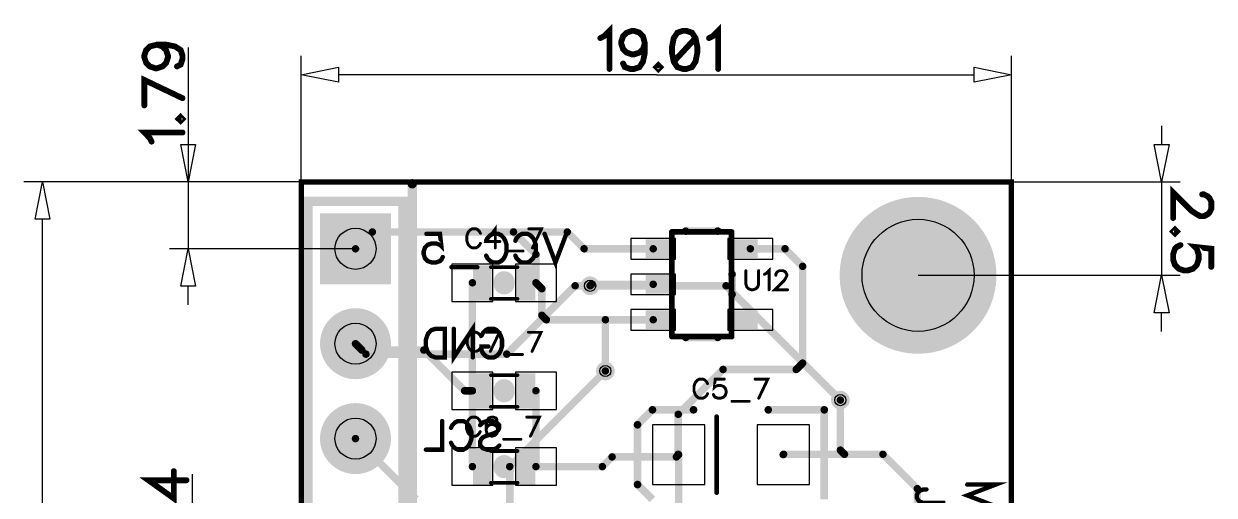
# Model space of a CAD drawing. Extents: x -8.2 to 25.5, y -3.3 to 33.2.
# Drawn here: x -7.43 to 24.44, y 20.61 to 33.22 of the extents above; entities that cross this region are included whole.
import ezdxf

# ---------------------------------------------------------------- set-up
doc = ezdxf.new("R2010")
doc.units = 0
for name, color, linetype in [('Bottom', 6, 'CONTINUOUS'), ('Bottom_Mask', 10, 'CONTINUOUS'), ('Bottom_Silk', 11, 'CONTINUOUS'), ('Drill_Bottom', 8, 'CONTINUOUS'), ('Drill_Top', 7, 'CONTINUOUS'), ('Top', 5, 'CONTINUOUS'), ('Top_Assy', 1, 'CONTINUOUS'), ('Top_Dimension', 14, 'CONTINUOUS'), ('Top_Mask', 3, 'CONTINUOUS'), ('Top_Paste', 4, 'CONTINUOUS'), ('Top_Silk', 2, 'CONTINUOUS')]:
    doc.layers.add(name, color=color, linetype=linetype)

msp = doc.modelspace()

# ---------------------------------------------------------------- linework, layer by layer
at = {"layer": 'Bottom', "linetype": 'CONTINUOUS'}
for points, const_width in [([(17.5115, 26.49, 1), (15.5115, 26.49, 1), (17.5115, 26.49, 1)], 2), ([(7.8565, 26.21, 1), (7.6065, 26.21, 1), (7.8565, 26.21, 1)], 0.25), ([(7.2815, 26.21, 1), (7.3815, 26.21, 1), (7.2815, 26.21, 1)], 0.1), ([(7.2815, 26.21, 1), (7.3815, 26.21, 1), (7.2815, 26.21, 1)], 0.1), ([(7.6815, 26.21, 1), (7.7815, 26.21, 1), (7.6815, 26.21, 1)], 0.1), ([(7.6815, 26.21, 1), (7.7815, 26.21, 1), (7.6815, 26.21, 1)], 0.1), ([(11.3215, 26.21, 1), (11.4215, 26.21, 1), (11.3215, 26.21, 1)], 0.1), ([(11.3215, 26.21, 1), (11.4215, 26.21, 1), (11.3215, 26.21, 1)], 0.1), ([(1.8765, 24.66, 1), (1.0265, 24.66, 1), (1.8765, 24.66, 1)], 0.85), ([(1.4015, 24.66, 1), (1.5015, 24.66, 1), (1.4015, 24.66, 1)], 0.1), ([(1.6815, 24.38, 1), (1.7815, 24.38, 1), (1.6815, 24.38, 1)], 0.1), ([(1.6815, 24.38, 1), (1.7815, 24.38, 1), (1.6815, 24.38, 1)], 0.1), ([(5.4515, 24.38, 1), (5.5515, 24.38, 1), (5.4515, 24.38, 1)], 0.1), ([(5.4515, 24.38, 1), (5.5515, 24.38, 1), (5.4515, 24.38, 1)], 0.1), ([(8.2665, 23.93, 1), (8.0165, 23.93, 1), (8.2665, 23.93, 1)], 0.25), ([(8.0915, 23.93, 1), (8.1915, 23.93, 1), (8.0915, 23.93, 1)], 0.1), ([(14.5565, 23.15, 1), (14.3065, 23.15, 1), (14.5565, 23.15, 1)], 0.25), ([(1.8765, 22.12, 1), (1.0265, 22.12, 1), (1.8765, 22.12, 1)], 0.85), ([(14.3815, 23.15, 1), (14.4815, 23.15, 1), (14.3815, 23.15, 1)], 0.1), ([(5.5315, 21.37, 1), (5.6315, 21.37, 1), (5.5315, 21.37, 1)], 0.1), ([(5.5315, 21.37, 1), (5.6315, 21.37, 1), (5.5315, 21.37, 1)], 0.1)]:
    msp.add_lwpolyline(points, format="xyb", dxfattribs=dict(at, const_width=const_width))
at = {"layer": 'Bottom', "linetype": 'CONTINUOUS', "const_width": 0.2}
for points in [[(7.3315, 26.21), (5.5015, 24.38)], [(7.7315, 26.21), (7.3315, 26.21)], [(7.7315, 26.21), (11.3715, 26.21)], [(11.3715, 26.21), (14.4315, 23.15)], [(1.7315, 24.38), (1.4515, 24.66)], [(5.5015, 24.38), (1.7315, 24.38)], [(5.5815, 21.37), (8.1415, 23.93)], [(5.5815, 14.4), (5.5815, 21.37)]]:
    msp.add_lwpolyline(points, dxfattribs=at)
at = {"layer": 'Bottom'}
msp.add_solid([(0.6015, 28.05), (2.3015, 28.05), (0.6015, 26.35), (2.3015, 26.35)], dxfattribs=at)
at = {"layer": 'Bottom_Mask', "linetype": 'CONTINUOUS'}
for points, const_width in [([(17.5615, 26.49, 1), (15.4615, 26.49, 1), (17.5615, 26.49, 1)], 2.1), ([(15.4615, 26.49, 1), (17.5615, 26.49, 1), (15.4615, 26.49, 1)], 2.1), ([(1.9265, 24.66, 1), (0.9765, 24.66, 1), (1.9265, 24.66, 1)], 0.95), ([(0.9765, 24.66, 1), (1.9265, 24.66, 1), (0.9765, 24.66, 1)], 0.95), ([(1.9265, 22.12, 1), (0.9765, 22.12, 1), (1.9265, 22.12, 1)], 0.95), ([(0.9765, 22.12, 1), (1.9265, 22.12, 1), (0.9765, 22.12, 1)], 0.95)]:
    msp.add_lwpolyline(points, format="xyb", dxfattribs=dict(at, const_width=const_width))
at = {"layer": 'Bottom_Mask'}
msp.add_solid([(0.5015, 28.15), (2.4015, 28.15), (0.5015, 26.25), (2.4015, 26.25)], dxfattribs=at)
at = {"layer": 'Bottom_Silk', "linetype": 'CONTINUOUS', "const_width": 0.1176}
for points in [[(3.349, 27.5982), (3.7129, 27.5982), (3.7491, 27.2706), (3.7129, 27.3068), (3.6034, 27.3439), (3.4948, 27.3439), (3.3853, 27.3068), (3.312, 27.2344), (3.2758, 27.1249), (3.2758, 27.0524), (3.312, 26.9429), (3.3853, 26.8696), (3.4948, 26.8334), (3.6034, 26.8334), (3.7129, 26.8696), (3.7491, 26.9067), (3.7862, 26.9791)], [(4.9492, 27.4171), (4.9854, 27.4896), (5.0587, 27.5629), (5.1311, 27.5991), (5.2768, 27.5991), (5.3501, 27.5629), (5.4225, 27.4896), (5.4596, 27.4171), (5.4958, 27.3076), (5.4958, 27.1249), (5.4596, 27.0162), (5.4225, 26.9429), (5.3501, 26.8705), (5.2768, 26.8334), (5.1311, 26.8334), (5.0587, 26.8705), (4.9854, 26.9429), (4.9492, 27.0162)], [(5.7311, 27.4171), (5.7673, 27.4896), (5.8406, 27.5629), (5.9131, 27.5991), (6.0588, 27.5991), (6.1321, 27.5629), (6.2045, 27.4896), (6.2416, 27.4171), (6.2778, 27.3076), (6.2778, 27.1249), (6.2416, 27.0162), (6.2045, 26.9429), (6.1321, 26.8705), (6.0588, 26.8334), (5.9131, 26.8334), (5.8406, 26.8705), (5.7673, 26.9429), (5.7311, 27.0162)], [(7.0959, 27.5991), (6.8045, 26.8334), (6.5131, 27.5991)], [(4.7139, 26.7071), (4.0215, 26.7071)], [(4.0815, 25.0591), (4.0815, 24.2934), (4.5919, 25.0591), (4.5919, 24.2934)], [(3.8462, 25.0591), (3.8462, 24.2934), (3.591, 24.2934), (3.4815, 24.3305), (3.4082, 24.4029), (3.372, 24.4762), (3.3358, 24.5849), (3.3358, 24.7676), (3.372, 24.8771), (3.4082, 24.9496), (3.4815, 25.0229), (3.591, 25.0591), (3.8462, 25.0591)], [(4.8272, 24.8771), (4.8634, 24.9496), (4.9367, 25.0229), (5.0092, 25.0591), (5.1549, 25.0591), (5.2282, 25.0229), (5.3006, 24.9496), (5.3377, 24.8771), (5.3739, 24.7676), (5.3739, 24.5849), (5.3377, 24.4762), (5.3006, 24.4029), (5.2282, 24.3305), (5.1549, 24.2934), (5.0092, 24.2934), (4.9367, 24.3305), (4.8634, 24.4029), (4.8272, 24.4762), (4.8272, 24.5849), (5.0092, 24.5849)], [(3.7729, 22.5891), (3.7729, 21.8234), (3.3358, 21.8234)], [(4.0082, 22.4071), (4.0444, 22.4796), (4.1177, 22.5529), (4.1901, 22.5891), (4.3359, 22.5891), (4.4091, 22.5529), (4.4816, 22.4796), (4.5186, 22.4071), (4.5549, 22.2976), (4.5549, 22.1149), (4.5186, 22.0062), (4.4816, 21.9329), (4.4091, 21.8605), (4.3359, 21.8234), (4.1901, 21.8234), (4.1177, 21.8605), (4.0444, 21.9329), (4.0082, 22.0062)], [(4.7902, 22.4796), (4.8626, 22.5529), (4.9721, 22.5891), (5.1178, 22.5891), (5.2273, 22.5529), (5.3006, 22.4796), (5.3006, 22.4071), (5.2635, 22.3339), (5.2273, 22.2976), (5.1549, 22.2614), (4.9359, 22.1881), (4.8626, 22.1519), (4.8264, 22.1149), (4.7902, 22.0424), (4.7902, 21.9329), (4.8626, 21.8605), (4.9721, 21.8234), (5.1178, 21.8234), (5.2273, 21.8605), (5.3006, 21.9329)]]:
    msp.add_lwpolyline(points, dxfattribs=at)
at = {"layer": 'Bottom_Silk', "linetype": 'CONTINUOUS', "const_width": 0.0588}
for points in [[(3.3196, 27.5982, 1), (3.3784, 27.5982, 1), (3.3196, 27.5982, 1)], [(4.9197, 27.4171, 1), (4.9786, 27.4171, 1), (4.9197, 27.4171, 1)], [(5.7017, 27.4171, 1), (5.7605, 27.4171, 1), (5.7017, 27.4171, 1)], [(6.4837, 27.5991, 1), (6.5425, 27.5991, 1), (6.4837, 27.5991, 1)], [(7.0665, 27.5991, 1), (7.1254, 27.5991, 1), (7.0665, 27.5991, 1)], [(3.7568, 26.9791, 1), (3.8156, 26.9791, 1), (3.7568, 26.9791, 1)], [(4.9197, 27.0162, 1), (4.9786, 27.0162, 1), (4.9197, 27.0162, 1)], [(5.7017, 27.0162, 1), (5.7605, 27.0162, 1), (5.7017, 27.0162, 1)], [(3.9921, 26.7071, 1), (4.0509, 26.7071, 1), (3.9921, 26.7071, 1)], [(4.6845, 26.7071, 1), (4.7433, 26.7071, 1), (4.6845, 26.7071, 1)], [(3.8168, 25.0591, 1), (3.8756, 25.0591, 1), (3.8168, 25.0591, 1)], [(4.0521, 25.0591, 1), (4.1109, 25.0591, 1), (4.0521, 25.0591, 1)], [(4.7978, 24.8771, 1), (4.8566, 24.8771, 1), (4.7978, 24.8771, 1)], [(4.9797, 24.5849, 1), (5.0386, 24.5849, 1), (4.9797, 24.5849, 1)], [(4.5625, 24.2934, 1), (4.6213, 24.2934, 1), (4.5625, 24.2934, 1)], [(3.7435, 22.5891, 1), (3.8023, 22.5891, 1), (3.7435, 22.5891, 1)], [(3.9788, 22.4071, 1), (4.0376, 22.4071, 1), (3.9788, 22.4071, 1)], [(4.7607, 22.4796, 1), (4.8196, 22.4796, 1), (4.7607, 22.4796, 1)], [(3.9788, 22.0062, 1), (4.0376, 22.0062, 1), (3.9788, 22.0062, 1)], [(5.2712, 21.9329, 1), (5.33, 21.9329, 1), (5.2712, 21.9329, 1)], [(3.3063, 21.8234, 1), (3.3652, 21.8234, 1), (3.3063, 21.8234, 1)]]:
    msp.add_lwpolyline(points, format="xyb", dxfattribs=at)
at = {"layer": 'Drill_Bottom'}
for centre, radius in [((1.4515, 27.2), 0.55), ((16.5115, 26.49), 1.5), ((7.7315, 26.21), 0.15), ((1.4515, 24.66), 0.55), ((8.1415, 23.93), 0.15), ((14.4315, 23.15), 0.15), ((1.4515, 22.12), 0.55)]:
    msp.add_circle(centre, radius, dxfattribs=at)
at = {"layer": 'Drill_Top'}
for centre, radius in [((1.4515, 27.2), 0.55), ((16.5115, 26.49), 1.5), ((7.7315, 26.21), 0.15), ((1.4515, 24.66), 0.55), ((8.1415, 23.93), 0.15), ((14.4315, 23.15), 0.15), ((1.4515, 22.12), 0.55)]:
    msp.add_circle(centre, radius, dxfattribs=at)
at = {"layer": 'Top', "linetype": 'CONTINUOUS'}
for points, const_width in [([(17.5115, 26.49, 1), (15.5115, 26.49, 1), (17.5115, 26.49, 1)], 2), ([(1.8515, 27.65, 1), (1.9515, 27.65, 1), (1.8515, 27.65, 1)], 0.1), ([(1.8515, 27.65, 1), (1.9515, 27.65, 1), (1.8515, 27.65, 1)], 0.1), ([(5.6315, 27.65, 1), (5.7315, 27.65, 1), (5.6315, 27.65, 1)], 0.1), ([(5.6315, 27.65, 1), (5.7315, 27.65, 1), (5.6315, 27.65, 1)], 0.1), ([(5.6315, 27.65, 1), (5.7315, 27.65, 1), (5.6315, 27.65, 1)], 0.1), ([(7.0715, 27.65, 1), (7.1715, 27.65, 1), (7.0715, 27.65, 1)], 0.1), ([(7.0715, 27.65, 1), (7.1715, 27.65, 1), (7.0715, 27.65, 1)], 0.1), ([(1.4015, 27.2, 1), (1.5015, 27.2, 1), (1.4015, 27.2, 1)], 0.1), ([(6.2315, 27.05, 1), (6.3315, 27.05, 1), (6.2315, 27.05, 1)], 0.1), ([(6.2315, 27.05, 1), (6.3315, 27.05, 1), (6.2315, 27.05, 1)], 0.1), ([(7.5215, 27.2, 1), (7.6215, 27.2, 1), (7.5215, 27.2, 1)], 0.1), ([(7.5215, 27.2, 1), (7.6215, 27.2, 1), (7.5215, 27.2, 1)], 0.1), ([(9.3715, 27.2, 1), (9.4715, 27.2, 1), (9.3715, 27.2, 1)], 0.1), ([(11.9717, 27.2, 1), (12.0717, 27.2, 1), (11.9717, 27.2, 1)], 0.1), ([(12.9015, 27.2, 1), (13.0015, 27.2, 1), (12.9015, 27.2, 1)], 0.1), ([(12.9015, 27.2, 1), (13.0015, 27.2, 1), (12.9015, 27.2, 1)], 0.1), ([(13.3715, 26.73, 1), (13.4715, 26.73, 1), (13.3715, 26.73, 1)], 0.1), ([(13.3715, 26.73, 1), (13.4715, 26.73, 1), (13.3715, 26.73, 1)], 0.1), ([(7.8565, 26.21, 1), (7.6065, 26.21, 1), (7.8565, 26.21, 1)], 0.25), ([(4.5315, 26.29, 1), (4.6315, 26.29, 1), (4.5315, 26.29, 1)], 0.1), ([(6.2315, 26.29, 1), (6.3315, 26.29, 1), (6.2315, 26.29, 1)], 0.1), ([(6.2315, 26.29, 1), (6.3315, 26.29, 1), (6.2315, 26.29, 1)], 0.1), ([(6.3915, 26.13, 1), (6.4915, 26.13, 1), (6.3915, 26.13, 1)], 0.1), ([(6.3915, 26.13, 1), (6.4915, 26.13, 1), (6.3915, 26.13, 1)], 0.1), ([(7.6815, 26.21, 1), (7.7815, 26.21, 1), (7.6815, 26.21, 1)], 0.1), ([(7.7215, 26.25, 1), (7.8215, 26.25, 1), (7.7215, 26.25, 1)], 0.1), ([(7.7215, 26.25, 1), (7.8215, 26.25, 1), (7.7215, 26.25, 1)], 0.1), ([(9.3715, 26.25, 1), (9.4715, 26.25, 1), (9.3715, 26.25, 1)], 0.1), ([(1.8765, 24.66, 1), (1.0265, 24.66, 1), (1.8765, 24.66, 1)], 0.85), ([(6.3915, 25.42, 1), (6.4915, 25.42, 1), (6.3915, 25.42, 1)], 0.1), ([(6.3915, 25.42, 1), (6.4915, 25.42, 1), (6.3915, 25.42, 1)], 0.1), ([(6.5115, 25.3, 1), (6.6115, 25.3, 1), (6.5115, 25.3, 1)], 0.1), ([(6.5115, 25.3, 1), (6.6115, 25.3, 1), (6.5115, 25.3, 1)], 0.1), ([(8.0915, 25.3, 1), (8.1915, 25.3, 1), (8.0915, 25.3, 1)], 0.1), ([(8.0915, 25.3, 1), (8.1915, 25.3, 1), (8.0915, 25.3, 1)], 0.1), ([(8.0915, 25.3, 1), (8.1915, 25.3, 1), (8.0915, 25.3, 1)], 0.1), ([(9.3715, 25.3, 1), (9.4715, 25.3, 1), (9.3715, 25.3, 1)], 0.1), ([(1.4015, 24.66, 1), (1.5015, 24.66, 1), (1.4015, 24.66, 1)], 0.1), ([(1.5715, 24.49, 1), (1.6715, 24.49, 1), (1.5715, 24.49, 1)], 0.1), ([(1.5715, 24.49, 1), (1.6715, 24.49, 1), (1.5715, 24.49, 1)], 0.1), ([(3.2315, 24.49, 1), (3.3315, 24.49, 1), (3.2315, 24.49, 1)], 0.1), ([(3.2315, 24.49, 1), (3.3315, 24.49, 1), (3.2315, 24.49, 1)], 0.1), ([(13.3715, 24.14, 1), (13.4715, 24.14, 1), (13.3715, 24.14, 1)], 0.1), ([(13.3715, 24.14, 1), (13.4715, 24.14, 1), (13.3715, 24.14, 1)], 0.1), ([(8.2665, 23.93, 1), (8.0165, 23.93, 1), (8.2665, 23.93, 1)], 0.25), ([(8.0915, 23.93, 1), (8.1915, 23.93, 1), (8.0915, 23.93, 1)], 0.1), ([(11.2415, 23.97, 1), (11.3415, 23.97, 1), (11.2415, 23.97, 1)], 0.1), ([(11.2415, 23.97, 1), (11.3415, 23.97, 1), (11.2415, 23.97, 1)], 0.1), ([(13.2015, 23.97, 1), (13.3015, 23.97, 1), (13.2015, 23.97, 1)], 0.1), ([(13.2015, 23.97, 1), (13.3015, 23.97, 1), (13.2015, 23.97, 1)], 0.1), ([(4.3215, 23.4, 1), (4.4215, 23.4, 1), (4.3215, 23.4, 1)], 0.1), ([(4.3215, 23.4, 1), (4.4215, 23.4, 1), (4.3215, 23.4, 1)], 0.1), ([(4.5315, 23.4, 1), (4.6315, 23.4, 1), (4.5315, 23.4, 1)], 0.1), ([(4.5315, 23.4, 1), (4.6315, 23.4, 1), (4.5315, 23.4, 1)], 0.1), ([(4.5315, 23.4, 1), (4.6315, 23.4, 1), (4.5315, 23.4, 1)], 0.1), ([(6.2315, 23.4, 1), (6.3315, 23.4, 1), (6.2315, 23.4, 1)], 0.1), ([(14.5565, 23.15, 1), (14.3065, 23.15, 1), (14.5565, 23.15, 1)], 0.25), ([(1.8765, 22.12, 1), (1.0265, 22.12, 1), (1.8765, 22.12, 1)], 0.85), ([(14.3815, 23.15, 1), (14.4815, 23.15, 1), (14.3815, 23.15, 1)], 0.1), ([(10.0415, 22.77, 1), (10.1415, 22.77, 1), (10.0415, 22.77, 1)], 0.1), ([(10.0415, 22.77, 1), (10.1415, 22.77, 1), (10.0415, 22.77, 1)], 0.1), ([(1.4015, 22.12, 1), (1.5015, 22.12, 1), (1.4015, 22.12, 1)], 0.1), ([(8.2715, 21.63, 1), (8.3715, 21.63, 1), (8.2715, 21.63, 1)], 0.1), ([(8.2715, 21.63, 1), (8.3715, 21.63, 1), (8.2715, 21.63, 1)], 0.1), ([(9.9915, 21.63, 1), (10.0915, 21.63, 1), (9.9915, 21.63, 1)], 0.1), ([(9.9915, 21.63, 1), (10.0915, 21.63, 1), (9.9915, 21.63, 1)], 0.1), ([(10.0415, 21.7, 1), (10.1415, 21.7, 1), (10.0415, 21.7, 1)], 0.1), ([(10.0415, 21.7, 1), (10.1415, 21.7, 1), (10.0415, 21.7, 1)], 0.1), ([(10.0515, 21.69, 1), (10.1515, 21.69, 1), (10.0515, 21.69, 1)], 0.1), ([(10.0515, 21.69, 1), (10.1515, 21.69, 1), (10.0515, 21.69, 1)], 0.1), ([(10.0515, 21.69, 1), (10.1515, 21.69, 1), (10.0515, 21.69, 1)], 0.1), ([(12.8515, 21.69, 1), (12.9515, 21.69, 1), (12.8515, 21.69, 1)], 0.1), ([(12.8615, 21.7, 1), (12.9615, 21.7, 1), (12.8615, 21.7, 1)], 0.1), ([(12.8615, 21.7, 1), (12.9615, 21.7, 1), (12.8615, 21.7, 1)], 0.1), ([(14.3815, 21.811, 1), (14.4815, 21.811, 1), (14.3815, 21.811, 1)], 0.1), ([(14.3815, 21.811, 1), (14.4815, 21.811, 1), (14.3815, 21.811, 1)], 0.1), ([(14.4925, 21.7, 1), (14.5925, 21.7, 1), (14.4925, 21.7, 1)], 0.1), ([(14.4925, 21.7, 1), (14.5925, 21.7, 1), (14.4925, 21.7, 1)], 0.1), ([(14.4925, 21.7, 1), (14.5925, 21.7, 1), (14.4925, 21.7, 1)], 0.1), ([(15.5215, 21.7, 1), (15.6215, 21.7, 1), (15.5215, 21.7, 1)], 0.1), ([(15.5215, 21.7, 1), (15.6215, 21.7, 1), (15.5215, 21.7, 1)], 0.1), ([(4.5315, 21.37, 1), (4.6315, 21.37, 1), (4.5315, 21.37, 1)], 0.1), ([(6.2315, 21.37, 1), (6.3315, 21.37, 1), (6.2315, 21.37, 1)], 0.1), ([(6.2315, 21.37, 1), (6.3315, 21.37, 1), (6.2315, 21.37, 1)], 0.1), ([(8.0115, 21.37, 1), (8.1115, 21.37, 1), (8.0115, 21.37, 1)], 0.1), ([(8.0115, 21.37, 1), (8.1115, 21.37, 1), (8.0115, 21.37, 1)], 0.1), ([(16.4415, 20.78, 1), (16.5415, 20.78, 1), (16.4415, 20.78, 1)], 0.1), ([(16.4415, 20.78, 1), (16.5415, 20.78, 1), (16.4415, 20.78, 1)], 0.1)]:
    msp.add_lwpolyline(points, format="xyb", dxfattribs=dict(at, const_width=const_width))
at = {"layer": 'Top', "linetype": 'CONTINUOUS', "const_width": 0.2}
for points in [[(1.9015, 27.65), (1.4515, 27.2)], [(5.6815, 27.65), (1.9015, 27.65)], [(6.2815, 27.05), (5.6815, 27.65)], [(7.1215, 27.65), (5.6815, 27.65)], [(7.5715, 27.2), (7.1215, 27.65)], [(6.2815, 26.29), (6.2815, 27.05)], [(9.4215, 27.2), (7.5715, 27.2)], [(12.0217, 27.2), (12.9515, 27.2)], [(12.9515, 27.2), (13.4215, 26.73)], [(13.4215, 26.73), (13.4215, 24.14)], [(4.5815, 23.4), (4.5815, 26.29)], [(6.4415, 26.13), (6.2815, 26.29)], [(6.4415, 25.42), (6.4415, 26.13)], [(7.7715, 26.25), (7.7315, 26.21)], [(9.4215, 26.25), (7.7715, 26.25)], [(6.5615, 25.3), (6.4415, 25.42)], [(8.1415, 25.3), (6.5615, 25.3)], [(9.4215, 25.3), (8.1415, 25.3)], [(8.1415, 23.93), (8.1415, 25.3)], [(1.6215, 24.49), (1.4515, 24.66)], [(3.2815, 24.49), (1.6215, 24.49)], [(4.3715, 23.4), (3.2815, 24.49)], [(13.4215, 24.14), (13.2515, 23.97)], [(11.2915, 23.97), (10.0915, 22.77)], [(13.2515, 23.97), (11.2915, 23.97)], [(4.5815, 23.4), (4.3715, 23.4)], [(4.5815, 21.37), (4.5815, 23.4)], [(6.2815, 23.4), (6.2815, 21.37)], [(14.4315, 23.15), (14.4315, 21.811)], [(10.0915, 22.77), (10.0915, 21.7)], [(3.0715, 20.5), (1.4515, 22.12)], [(8.0615, 21.37), (8.3215, 21.63)], [(8.3215, 21.63), (10.0415, 21.63)], [(10.0415, 21.63), (10.1015, 21.69)], [(10.0915, 21.7), (10.1015, 21.69)], [(10.1015, 21.69), (10.1015, 20.4)], [(12.9115, 21.7), (12.9015, 21.69)], [(14.5425, 21.7), (12.9115, 21.7)], [(14.4315, 21.811), (14.5425, 21.7)], [(15.5715, 21.7), (14.5425, 21.7)], [(16.4915, 20.78), (15.5715, 21.7)], [(6.2815, 21.37), (8.0615, 21.37)], [(16.4915, 17.01), (16.4915, 20.78)]]:
    msp.add_lwpolyline(points, dxfattribs=at)
at = {"layer": 'Top', "linetype": 'CONTINUOUS'}
for points in [[(10.0215, 26.925), (10.0215, 27.475), (8.8215, 27.475), (8.8215, 26.925), (10.0215, 26.925)], [(12.6217, 26.925), (12.6217, 27.475), (11.4217, 27.475), (11.4217, 26.925), (12.6217, 26.925)], [(4.0315, 25.79), (5.1315, 25.79), (5.1315, 26.79), (4.0315, 26.79), (4.0315, 25.79)], [(5.7315, 25.79), (6.8315, 25.79), (6.8315, 26.79), (5.7315, 26.79), (5.7315, 25.79)], [(10.0215, 25.975), (10.0215, 26.525), (8.8215, 26.525), (8.8215, 25.975), (10.0215, 25.975)], [(10.0215, 25.025), (10.0215, 25.575), (8.8215, 25.575), (8.8215, 25.025), (10.0215, 25.025)], [(12.6217, 25.025), (12.6217, 25.575), (11.4217, 25.575), (11.4217, 25.025), (12.6217, 25.025)], [(4.0315, 22.9), (5.1315, 22.9), (5.1315, 23.9), (4.0315, 23.9), (4.0315, 22.9)], [(5.7315, 22.9), (6.8315, 22.9), (6.8315, 23.9), (5.7315, 23.9), (5.7315, 22.9)], [(10.8015, 20.89), (10.8015, 22.49), (9.4015, 22.49), (9.4015, 20.89), (10.8015, 20.89)], [(13.6015, 20.89), (13.6015, 22.49), (12.2015, 22.49), (12.2015, 20.89), (13.6015, 20.89)], [(4.0315, 20.87), (5.1315, 20.87), (5.1315, 21.87), (4.0315, 21.87), (4.0315, 20.87)], [(5.7315, 20.87), (6.8315, 20.87), (6.8315, 21.87), (5.7315, 21.87), (5.7315, 20.87)]]:
    msp.add_lwpolyline(points, dxfattribs=at)
at = {"layer": 'Top'}
msp.add_solid([(0.6015, 28.05), (2.3015, 28.05), (0.6015, 26.35), (2.3015, 26.35)], dxfattribs=at)
at = {"layer": 'Top_Assy', "linetype": 'CONTINUOUS'}
for points, const_width in [([(0, 28.99), (19.0115, 28.99), (19.0115, 0), (0, 0), (0, 28.99)], 0.14), ([(2.9714, 28.94), (2.9714, 0.06)], 0.25), ([(9.9217, 24.8501), (9.9217, 27.6499)], 0.1524), ([(11.5216, 27.6499), (9.9217, 27.6499)], 0.1524), ([(11.5216, 27.6499), (11.5216, 24.8501)], 0.1524), ([(5.7874, 26.709), (5.0757, 26.709)], 0.1016), ([(5.7874, 25.8581), (5.0757, 25.8581)], 0.1016), ([(11.5216, 24.8501), (9.9217, 24.8501)], 0.1524), ([(5.7874, 23.819), (5.0757, 23.819)], 0.1016), ([(5.7874, 22.9681), (5.0757, 22.9681)], 0.1016), ([(5.7874, 21.789), (5.0757, 21.789)], 0.1016), ([(5.7874, 20.9381), (5.0757, 20.9381)], 0.1016)]:
    msp.add_lwpolyline(points, dxfattribs=dict(at, const_width=const_width))
for points, const_width in [([(2.9089, 28.94, 1), (3.0339, 28.94, 1), (2.9089, 28.94, 1)], 0.125), ([(9.8836, 27.6499, 1), (9.9598, 27.6499, 1), (9.8836, 27.6499, 1)], 0.0762), ([(9.8836, 27.6499, 1), (9.9598, 27.6499, 1), (9.8836, 27.6499, 1)], 0.0762), ([(11.4835, 27.6499, 1), (11.5597, 27.6499, 1), (11.4835, 27.6499, 1)], 0.0762), ([(11.4835, 27.6499, 1), (11.5597, 27.6499, 1), (11.4835, 27.6499, 1)], 0.0762), ([(5.0503, 26.709, 1), (5.1011, 26.709, 1), (5.0503, 26.709, 1)], 0.0508), ([(5.762, 26.709, 1), (5.8128, 26.709, 1), (5.762, 26.709, 1)], 0.0508), ([(5.0503, 25.8581, 1), (5.1011, 25.8581, 1), (5.0503, 25.8581, 1)], 0.0508), ([(5.762, 25.8581, 1), (5.8128, 25.8581, 1), (5.762, 25.8581, 1)], 0.0508), ([(9.8836, 24.8501, 1), (9.9598, 24.8501, 1), (9.8836, 24.8501, 1)], 0.0762), ([(9.8836, 24.8501, 1), (9.9598, 24.8501, 1), (9.8836, 24.8501, 1)], 0.0762), ([(11.4835, 24.8501, 1), (11.5597, 24.8501, 1), (11.4835, 24.8501, 1)], 0.0762), ([(11.4835, 24.8501, 1), (11.5597, 24.8501, 1), (11.4835, 24.8501, 1)], 0.0762), ([(5.0503, 23.819, 1), (5.1011, 23.819, 1), (5.0503, 23.819, 1)], 0.0508), ([(5.762, 23.819, 1), (5.8128, 23.819, 1), (5.762, 23.819, 1)], 0.0508), ([(5.0503, 22.9681, 1), (5.1011, 22.9681, 1), (5.0503, 22.9681, 1)], 0.0508), ([(5.762, 22.9681, 1), (5.8128, 22.9681, 1), (5.762, 22.9681, 1)], 0.0508), ([(5.0503, 21.789, 1), (5.1011, 21.789, 1), (5.0503, 21.789, 1)], 0.0508), ([(5.762, 21.789, 1), (5.8128, 21.789, 1), (5.762, 21.789, 1)], 0.0508), ([(5.0503, 20.9381, 1), (5.1011, 20.9381, 1), (5.0503, 20.9381, 1)], 0.0508), ([(5.762, 20.9381, 1), (5.8128, 20.9381, 1), (5.762, 20.9381, 1)], 0.0508)]:
    msp.add_lwpolyline(points, format="xyb", dxfattribs=dict(at, const_width=const_width))
at = {"layer": 'Top_Assy'}
for points in [[(9.8715, 26.9501), (9.2213, 26.9501), (9.8715, 27.4494), (9.2213, 27.4494)], [(12.2216, 26.9501), (11.5714, 26.9501), (12.2216, 27.4494), (11.5714, 27.4494)], [(4.6014, 25.8099), (5.1007, 25.8099), (4.6014, 26.7603), (5.1007, 26.7603)], [(5.7697, 25.8099), (6.2691, 25.8099), (5.7697, 26.7603), (6.2691, 26.7603)], [(9.8715, 25.9999), (9.2213, 25.9999), (9.8715, 26.4995), (9.2213, 26.4995)], [(9.8715, 25.0501), (9.2213, 25.0501), (9.8715, 25.5493), (9.2213, 25.5493)], [(12.2216, 25.0501), (11.5714, 25.0501), (12.2216, 25.5493), (11.5714, 25.5493)], [(4.6014, 22.9199), (5.1007, 22.9199), (4.6014, 23.8703), (5.1007, 23.8703)], [(5.7697, 22.9199), (6.2691, 22.9199), (5.7697, 23.8703), (6.2691, 23.8703)], [(4.6014, 20.8899), (5.1007, 20.8899), (4.6014, 21.8403), (5.1007, 21.8403)], [(5.7697, 20.8899), (6.2691, 20.8899), (5.7697, 21.8403), (6.2691, 21.8403)]]:
    msp.add_solid(points, dxfattribs=at)
at = {"layer": 'Top_Dimension', "linetype": 'CONTINUOUS', "const_width": 0.1569}
for points in [[(8.0077, 32.8388), (8.1055, 32.8882), (8.2515, 33.033), (8.2515, 32.0133)], [(10.9169, 32.8388), (11.0146, 32.8882), (11.1606, 33.033), (11.1606, 32.0133)], [(9.1975, 32.6939), (9.1481, 32.5479), (9.0515, 32.4502), (8.9055, 32.4019), (8.8572, 32.4019), (8.7112, 32.4502), (8.6146, 32.5479), (8.5652, 32.6939), (8.5652, 32.7422), (8.6146, 32.8882), (8.7112, 32.9848), (8.8572, 33.033), (8.9055, 33.033), (9.0515, 32.9848), (9.1481, 32.8882), (9.1975, 32.6939), (9.1975, 32.4502), (9.1481, 32.2076), (9.0515, 32.0616), (8.9055, 32.0133), (8.8089, 32.0133), (8.6629, 32.0616), (8.6146, 32.1593)], [(10.2146, 33.033), (10.0686, 32.9848), (9.9709, 32.8388), (9.9226, 32.5962), (9.9226, 32.4502), (9.9709, 32.2076), (10.0686, 32.0616), (10.2146, 32.0133), (10.3112, 32.0133), (10.4572, 32.0616), (10.5538, 32.2076), (10.6032, 32.4502), (10.6032, 32.5962), (10.5538, 32.8388), (10.4572, 32.9848), (10.3112, 33.033), (10.2146, 33.033)], [(10.5538, 32.8388), (9.9709, 32.2076)], [(-3.8623, 32.6639), (-3.7163, 32.6145), (-3.6186, 32.5179), (-3.5703, 32.3719), (-3.5703, 32.3236), (-3.6186, 32.1776), (-3.7163, 32.081), (-3.8623, 32.0316), (-3.9106, 32.0316), (-4.0566, 32.081), (-4.1532, 32.1776), (-4.2015, 32.3236), (-4.2015, 32.3719), (-4.1532, 32.5179), (-4.0566, 32.6145), (-3.8623, 32.6639), (-3.6186, 32.6639), (-3.376, 32.6145), (-3.23, 32.5179), (-3.1818, 32.3719), (-3.1818, 32.2753), (-3.23, 32.1293), (-3.3278, 32.081)], [(9.5595, 32.111), (9.5112, 32.0616), (9.5595, 32.0133), (9.6089, 32.0616), (9.5595, 32.111)], [(-3.1818, 31.2316), (-4.2015, 31.7179), (-4.2015, 31.0373)], [(-3.2795, 30.6742), (-3.23, 30.6259), (-3.1818, 30.6742), (-3.23, 30.7236), (-3.2795, 30.6742)], [(-4.0072, 30.0684), (-4.0566, 30.1661), (-4.2015, 30.3121), (-3.1818, 30.3121)], [(24.1189, 28.6553), (24.1671, 28.6553), (24.2649, 28.607), (24.3131, 28.5587), (24.3614, 28.461), (24.3614, 28.2667), (24.3131, 28.1701), (24.2649, 28.1219), (24.1671, 28.0724), (24.0706, 28.0724), (23.9729, 28.1219), (23.828, 28.2184), (23.3417, 28.7047), (23.3417, 28.0241)], [(23.4394, 27.6621), (23.39, 27.7104), (23.3417, 27.6621), (23.39, 27.6127), (23.4394, 27.6621)], [(24.3614, 26.7161), (24.3614, 27.2013), (23.9246, 27.2496), (23.9729, 27.2013), (24.0223, 27.0553), (24.0223, 26.9104), (23.9729, 26.7644), (23.8763, 26.6667), (23.7303, 26.6184), (23.6337, 26.6184), (23.4877, 26.6667), (23.39, 26.7644), (23.3417, 26.9104), (23.3417, 27.0553), (23.39, 27.2013), (23.4394, 27.2496), (23.536, 27.299)], [(-3.0718, 21.0048), (-4.0915, 21.0048), (-3.412, 20.5185), (-3.412, 21.2474)]]:
    msp.add_lwpolyline(points, dxfattribs=at)
at = {"layer": 'Top_Dimension', "linetype": 'CONTINUOUS', "const_width": 0.0784}
for points in [[(7.9685, 32.8388, 1), (8.047, 32.8388, 1), (7.9685, 32.8388, 1)], [(10.1754, 33.033, 1), (10.2538, 33.033, 1), (10.1754, 33.033, 1)], [(10.5146, 32.8388, 1), (10.593, 32.8388, 1), (10.5146, 32.8388, 1)], [(10.8777, 32.8388, 1), (10.9562, 32.8388, 1), (10.8777, 32.8388, 1)], [(-3.9016, 32.6639, 1), (-3.8231, 32.6639, 1), (-3.9016, 32.6639, 1)], [(9.1583, 32.6939, 1), (9.2367, 32.6939, 1), (9.1583, 32.6939, 1)], [(8.5754, 32.1593, 1), (8.6538, 32.1593, 1), (8.5754, 32.1593, 1)], [(9.5203, 32.111, 1), (9.5987, 32.111, 1), (9.5203, 32.111, 1)], [(9.9317, 32.2076, 1), (10.0101, 32.2076, 1), (9.9317, 32.2076, 1)], [(-3.367, 32.081, 1), (-3.2885, 32.081, 1), (-3.367, 32.081, 1)], [(8.2122, 32.0133, 1), (8.2907, 32.0133, 1), (8.2122, 32.0133, 1)], [(11.1214, 32.0133, 1), (11.1999, 32.0133, 1), (11.1214, 32.0133, 1)], [(-3.221, 31.2316, 1), (-3.1425, 31.2316, 1), (-3.221, 31.2316, 1)], [(-4.2407, 31.0373, 1), (-4.1623, 31.0373, 1), (-4.2407, 31.0373, 1)], [(-3.3187, 30.6742, 1), (-3.2402, 30.6742, 1), (-3.3187, 30.6742, 1)], [(-3.221, 30.3121, 1), (-3.1425, 30.3121, 1), (-3.221, 30.3121, 1)], [(-4.0464, 30.0684, 1), (-3.968, 30.0684, 1), (-4.0464, 30.0684, 1)], [(24.0796, 28.6553, 1), (24.1581, 28.6553, 1), (24.0796, 28.6553, 1)], [(23.3025, 28.0241, 1), (23.3809, 28.0241, 1), (23.3025, 28.0241, 1)], [(23.4002, 27.6621, 1), (23.4786, 27.6621, 1), (23.4002, 27.6621, 1)], [(23.4968, 27.299, 1), (23.5752, 27.299, 1), (23.4968, 27.299, 1)], [(24.3222, 26.7161, 1), (24.4007, 26.7161, 1), (24.3222, 26.7161, 1)], [(-3.4513, 21.2474, 1), (-3.3728, 21.2474, 1), (-3.4513, 21.2474, 1)], [(-3.111, 21.0048, 1), (-3.0325, 21.0048, 1), (-3.111, 21.0048, 1)]]:
    msp.add_lwpolyline(points, format="xyb", dxfattribs=at)
at = {"layer": 'Top_Dimension', "linetype": 'CONTINUOUS'}
for points in [[(-3.0285, 32.5855), (-3.0285, 28.99)], [(0, 28.99), (0, 32.36)], [(19.0115, 28.99), (19.0115, 32.36)], [(0, 31.86), (1, 32.06), (1, 31.66), (0, 31.86)], [(19.0115, 31.86), (18.0115, 31.66), (18.0115, 32.06), (19.0115, 31.86)], [(9.5058, 31.86), (1, 31.86)], [(9.5058, 31.86), (18.0115, 31.86)], [(-3.0285, 30.49), (-3.0285, 29.99)], [(23.0315, 30.49), (23.0315, 29.99)], [(-3.0285, 28.99), (-3.2285, 29.99), (-2.8285, 29.99), (-3.0285, 28.99)], [(23.0315, 28.99), (22.8315, 29.99), (23.2315, 29.99), (23.0315, 28.99)], [(0, 28.99), (-7.4285, 28.99)], [(-6.9285, 28.99), (-6.7285, 27.99), (-7.1285, 27.99), (-6.9285, 28.99)], [(0, 28.99), (-3.5285, 28.99)], [(-3.0285, 28.99), (-3.0285, 27.2)], [(19.0115, 28.99), (23.5315, 28.99)], [(23.0315, 28.99), (23.0315, 26.49)], [(-6.9285, 14.495), (-6.9285, 27.99)], [(1.4515, 27.2), (-3.5285, 27.2)], [(-3.0285, 27.2), (-2.8285, 26.2), (-3.2285, 26.2), (-3.0285, 27.2)], [(16.5115, 26.49), (23.5315, 26.49)], [(23.0315, 26.49), (23.2315, 25.49), (22.8315, 25.49), (23.0315, 26.49)], [(-3.0285, 25.7), (-3.0285, 26.2)], [(23.0315, 24.99), (23.0315, 25.49)], [(-2.9185, 21.1689), (-2.9185, 17.04)]]:
    msp.add_lwpolyline(points, dxfattribs=at)
at = {"layer": 'Top_Mask', "linetype": 'CONTINUOUS'}
for points, const_width in [([(17.5615, 26.49, 1), (15.4615, 26.49, 1), (17.5615, 26.49, 1)], 2.1), ([(15.4615, 26.49, 1), (17.5615, 26.49, 1), (15.4615, 26.49, 1)], 2.1), ([(1.9265, 24.66, 1), (0.9765, 24.66, 1), (1.9265, 24.66, 1)], 0.95), ([(0.9765, 24.66, 1), (1.9265, 24.66, 1), (0.9765, 24.66, 1)], 0.95), ([(1.9265, 22.12, 1), (0.9765, 22.12, 1), (1.9265, 22.12, 1)], 0.95), ([(0.9765, 22.12, 1), (1.9265, 22.12, 1), (0.9765, 22.12, 1)], 0.95)]:
    msp.add_lwpolyline(points, format="xyb", dxfattribs=dict(at, const_width=const_width))
for points in [[(10.0215, 26.925), (10.0215, 27.475), (8.8215, 27.475), (8.8215, 26.925), (10.0215, 26.925)], [(12.6217, 26.925), (12.6217, 27.475), (11.4217, 27.475), (11.4217, 26.925), (12.6217, 26.925)], [(4.0315, 25.79), (5.1315, 25.79), (5.1315, 26.79), (4.0315, 26.79), (4.0315, 25.79)], [(5.7315, 25.79), (6.8315, 25.79), (6.8315, 26.79), (5.7315, 26.79), (5.7315, 25.79)], [(10.0215, 25.975), (10.0215, 26.525), (8.8215, 26.525), (8.8215, 25.975), (10.0215, 25.975)], [(10.0215, 25.025), (10.0215, 25.575), (8.8215, 25.575), (8.8215, 25.025), (10.0215, 25.025)], [(12.6217, 25.025), (12.6217, 25.575), (11.4217, 25.575), (11.4217, 25.025), (12.6217, 25.025)], [(4.0315, 22.9), (5.1315, 22.9), (5.1315, 23.9), (4.0315, 23.9), (4.0315, 22.9)], [(5.7315, 22.9), (6.8315, 22.9), (6.8315, 23.9), (5.7315, 23.9), (5.7315, 22.9)], [(10.8015, 20.89), (10.8015, 22.49), (9.4015, 22.49), (9.4015, 20.89), (10.8015, 20.89)], [(13.6015, 20.89), (13.6015, 22.49), (12.2015, 22.49), (12.2015, 20.89), (13.6015, 20.89)], [(4.0315, 20.87), (5.1315, 20.87), (5.1315, 21.87), (4.0315, 21.87), (4.0315, 20.87)], [(5.7315, 20.87), (6.8315, 20.87), (6.8315, 21.87), (5.7315, 21.87), (5.7315, 20.87)]]:
    msp.add_lwpolyline(points, dxfattribs=at)
at = {"layer": 'Top_Mask'}
msp.add_solid([(0.5015, 28.15), (2.4015, 28.15), (0.5015, 26.25), (2.4015, 26.25)], dxfattribs=at)
at = {"layer": 'Top_Paste', "linetype": 'CONTINUOUS'}
for points in [[(10.0215, 26.925), (10.0215, 27.475), (8.8215, 27.475), (8.8215, 26.925), (10.0215, 26.925)], [(12.6217, 26.925), (12.6217, 27.475), (11.4217, 27.475), (11.4217, 26.925), (12.6217, 26.925)], [(4.0315, 25.79), (5.1315, 25.79), (5.1315, 26.79), (4.0315, 26.79), (4.0315, 25.79)], [(5.7315, 25.79), (6.8315, 25.79), (6.8315, 26.79), (5.7315, 26.79), (5.7315, 25.79)], [(10.0215, 25.975), (10.0215, 26.525), (8.8215, 26.525), (8.8215, 25.975), (10.0215, 25.975)], [(10.0215, 25.025), (10.0215, 25.575), (8.8215, 25.575), (8.8215, 25.025), (10.0215, 25.025)], [(12.6217, 25.025), (12.6217, 25.575), (11.4217, 25.575), (11.4217, 25.025), (12.6217, 25.025)], [(4.0315, 22.9), (5.1315, 22.9), (5.1315, 23.9), (4.0315, 23.9), (4.0315, 22.9)], [(5.7315, 22.9), (6.8315, 22.9), (6.8315, 23.9), (5.7315, 23.9), (5.7315, 22.9)], [(10.8015, 20.89), (10.8015, 22.49), (9.4015, 22.49), (9.4015, 20.89), (10.8015, 20.89)], [(13.6015, 20.89), (13.6015, 22.49), (12.2015, 22.49), (12.2015, 20.89), (13.6015, 20.89)], [(4.0315, 20.87), (5.1315, 20.87), (5.1315, 21.87), (4.0315, 21.87), (4.0315, 20.87)], [(5.7315, 20.87), (6.8315, 20.87), (6.8315, 21.87), (5.7315, 21.87), (5.7315, 20.87)]]:
    msp.add_lwpolyline(points, dxfattribs=at)
at = {"layer": 'Top_Silk', "linetype": 'CONTINUOUS'}
for points, const_width in [([(2.7216, 28.4693), (0.1815, 28.4693), (0.1815, 0.5307), (2.7216, 0.5307), (2.7216, 28.4693)], 0.25), ([(4.7953, 27.6141), (4.7712, 27.6624), (4.7223, 27.7112), (4.674, 27.7354), (4.5769, 27.7354), (4.528, 27.7112), (4.4797, 27.6624), (4.455, 27.6141), (4.4309, 27.5411), (4.4309, 27.4192), (4.455, 27.3468), (4.4797, 27.2979), (4.528, 27.2496), (4.5769, 27.2249), (4.674, 27.2249), (4.7223, 27.2496), (4.7712, 27.2979), (4.7953, 27.3468)], 0.0784), ([(5.1953, 27.2249), (5.1953, 27.7348), (4.9522, 27.3951), (5.3166, 27.3951)], 0.0784), ([(6.1891, 27.2249), (6.4322, 27.7348), (6.0919, 27.7348)], 0.0784), ([(10.2922, 27.6724), (11.1511, 27.6724)], 0.2032), ([(5.4735, 27.1407), (5.935, 27.1407)], 0.0784), ([(5.4315, 26.2595), (5.4315, 26.3205)], 0.5588), ([(11.5322, 26.5183), (11.5322, 25.9817)], 0.2032), ([(11.9036, 26.6148), (11.9036, 26.2503), (11.9277, 26.1773), (11.9766, 26.129), (12.0496, 26.1043), (12.0978, 26.1043), (12.1708, 26.129), (12.2197, 26.1773), (12.2438, 26.2503), (12.2438, 26.6148)], 0.0784), ([(12.4007, 26.5171), (12.4496, 26.5418), (12.5226, 26.6142), (12.5226, 26.1043)], 0.0784), ([(12.7041, 26.4929), (12.7041, 26.5171), (12.7283, 26.5659), (12.7524, 26.5901), (12.8013, 26.6142), (12.8984, 26.6142), (12.9467, 26.5901), (12.9709, 26.5659), (12.9956, 26.5171), (12.9956, 26.4688), (12.9709, 26.4199), (12.9226, 26.3475), (12.6794, 26.1043), (13.0197, 26.1043)], 0.0784), ([(4.8074, 24.8441), (4.7832, 24.8924), (4.7344, 24.9412), (4.6861, 24.9654), (4.5889, 24.9654), (4.5401, 24.9412), (4.4918, 24.8924), (4.4671, 24.8441), (4.4429, 24.7711), (4.4429, 24.6492), (4.4671, 24.5768), (4.4918, 24.5279), (4.5401, 24.4796), (4.5889, 24.4549), (4.6861, 24.4549), (4.7344, 24.4796), (4.7832, 24.5279), (4.8074, 24.5768)], 0.0784), ([(5.0614, 24.4549), (5.3045, 24.9648), (4.9642, 24.9648)], 0.0784), ([(6.177, 24.4549), (6.4201, 24.9648), (6.0798, 24.9648)], 0.0784), ([(11.1511, 24.8276), (10.2922, 24.8276)], 0.2032), ([(5.4614, 24.3707), (5.923, 24.3707)], 0.0784), ([(5.4315, 23.3695), (5.4315, 23.4305)], 0.5588), ([(10.8774, 23.5911), (10.8532, 23.6394), (10.8044, 23.6882), (10.7561, 23.7124), (10.6589, 23.7124), (10.6101, 23.6882), (10.5618, 23.6394), (10.5371, 23.5911), (10.5129, 23.5181), (10.5129, 23.3962), (10.5371, 23.3238), (10.5618, 23.2749), (10.6101, 23.2266), (10.6589, 23.2019), (10.7561, 23.2019), (10.8044, 23.2266), (10.8532, 23.2749), (10.8774, 23.3238)], 0.0784), ([(11.3257, 23.7118), (11.0831, 23.7118), (11.0589, 23.4934), (11.0831, 23.5175), (11.1561, 23.5422), (11.2285, 23.5422), (11.3015, 23.5175), (11.3504, 23.4692), (11.3745, 23.3962), (11.3745, 23.3479), (11.3504, 23.2749), (11.3015, 23.2261), (11.2285, 23.2019), (11.1561, 23.2019), (11.0831, 23.2261), (11.0589, 23.2508), (11.0342, 23.2991)], 0.0784), ([(12.247, 23.2019), (12.4901, 23.7118), (12.1498, 23.7118)], 0.0784), ([(9.4015, 22.89), (9.0015, 22.4899)], 0.2032), ([(10.5015, 22.89), (9.4015, 22.89)], 0.2032), ([(11.5314, 23.1177), (11.993, 23.1177)], 0.0784), ([(12.5015, 22.89), (14.0015, 22.89)], 0.2032), ([(14.0015, 22.89), (14.0015, 20.49)], 0.2032), ([(4.7897, 22.5741), (4.7656, 22.6224), (4.7167, 22.6712), (4.6684, 22.6954), (4.5713, 22.6954), (4.5224, 22.6712), (4.4741, 22.6224), (4.4494, 22.5741), (4.4253, 22.5011), (4.4253, 22.3792), (4.4494, 22.3068), (4.4741, 22.2579), (4.5224, 22.2096), (4.5713, 22.1849), (4.6684, 22.1849), (4.7167, 22.2096), (4.7656, 22.2579), (4.7897, 22.3068)], 0.0784), ([(5.238, 22.6224), (5.2139, 22.6707), (5.1409, 22.6948), (5.0926, 22.6948), (5.0196, 22.6707), (4.9707, 22.5977), (4.9466, 22.4764), (4.9466, 22.3551), (4.9707, 22.2579), (5.0196, 22.2091), (5.0926, 22.1849), (5.1167, 22.1849), (5.1892, 22.2091), (5.238, 22.2579), (5.2622, 22.3309), (5.2622, 22.3551), (5.238, 22.4281), (5.1892, 22.4764), (5.1167, 22.5005), (5.0926, 22.5005), (5.0196, 22.4764), (4.9707, 22.4281), (4.9466, 22.3551)], 0.0784), ([(6.1346, 22.1849), (6.3778, 22.6948), (6.0375, 22.6948)], 0.0784), ([(11.1205, 20.6741), (11.1205, 22.7059)], 0.127), ([(9.0015, 22.4899), (9.0015, 20.8901)], 0.2032), ([(5.419, 22.1007), (5.8806, 22.1007)], 0.0784), ([(5.4315, 21.3395), (5.4315, 21.4005)], 0.5588), ([(9.0015, 20.8901), (9.4015, 20.49)], 0.2032), ([(17.2444, 20.3956), (16.6616, 20.3956), (16.5521, 20.4318), (16.5159, 20.4689), (16.4788, 20.5413), (16.4788, 20.6146), (16.5159, 20.687), (16.5521, 20.7232), (16.6616, 20.7603), (16.734, 20.7603)], 0.1176), ([(17.8288, 20.3074), (18.5944, 20.3074), (17.8288, 20.5989), (18.5944, 20.8903), (17.8288, 20.8903)], 0.1176)]:
    msp.add_lwpolyline(points, dxfattribs=dict(at, const_width=const_width))
for points, const_width in [([(6.0723, 27.7348, 1), (6.1115, 27.7348, 1), (6.0723, 27.7348, 1)], 0.0392), ([(10.2414, 27.6724, 1), (10.343, 27.6724, 1), (10.2414, 27.6724, 1)], 0.1016), ([(11.1003, 27.6724, 1), (11.2019, 27.6724, 1), (11.1003, 27.6724, 1)], 0.1016), ([(4.7757, 27.6141, 1), (4.8149, 27.6141, 1), (4.7757, 27.6141, 1)], 0.0392), ([(5.297, 27.3951, 1), (5.3362, 27.3951, 1), (5.297, 27.3951, 1)], 0.0392), ([(4.7757, 27.3468, 1), (4.8149, 27.3468, 1), (4.7757, 27.3468, 1)], 0.0392), ([(5.1757, 27.2249, 1), (5.2149, 27.2249, 1), (5.1757, 27.2249, 1)], 0.0392), ([(5.4539, 27.1407, 1), (5.4931, 27.1407, 1), (5.4539, 27.1407, 1)], 0.0392), ([(5.9154, 27.1407, 1), (5.9547, 27.1407, 1), (5.9154, 27.1407, 1)], 0.0392), ([(6.1695, 27.2249, 1), (6.2087, 27.2249, 1), (6.1695, 27.2249, 1)], 0.0392), ([(5.2918, 26.3205, 1), (5.5712, 26.3205, 1), (5.2918, 26.3205, 1)], 0.2794), ([(5.2918, 26.2595, 1), (5.5712, 26.2595, 1), (5.2918, 26.2595, 1)], 0.2794), ([(11.4814, 26.5183, 1), (11.583, 26.5183, 1), (11.4814, 26.5183, 1)], 0.1016), ([(11.8839, 26.6148, 1), (11.9232, 26.6148, 1), (11.8839, 26.6148, 1)], 0.0392), ([(12.2242, 26.6148, 1), (12.2635, 26.6148, 1), (12.2242, 26.6148, 1)], 0.0392), ([(12.3811, 26.5171, 1), (12.4203, 26.5171, 1), (12.3811, 26.5171, 1)], 0.0392), ([(12.6845, 26.4929, 1), (12.7237, 26.4929, 1), (12.6845, 26.4929, 1)], 0.0392), ([(12.503, 26.1043, 1), (12.5422, 26.1043, 1), (12.503, 26.1043, 1)], 0.0392), ([(13.0001, 26.1043, 1), (13.0393, 26.1043, 1), (13.0001, 26.1043, 1)], 0.0392), ([(11.4814, 25.9817, 1), (11.583, 25.9817, 1), (11.4814, 25.9817, 1)], 0.1016), ([(4.7878, 24.8441, 1), (4.827, 24.8441, 1), (4.7878, 24.8441, 1)], 0.0392), ([(4.9446, 24.9648, 1), (4.9838, 24.9648, 1), (4.9446, 24.9648, 1)], 0.0392), ([(6.0602, 24.9648, 1), (6.0994, 24.9648, 1), (6.0602, 24.9648, 1)], 0.0392), ([(10.2414, 24.8276, 1), (10.343, 24.8276, 1), (10.2414, 24.8276, 1)], 0.1016), ([(11.1003, 24.8276, 1), (11.2019, 24.8276, 1), (11.1003, 24.8276, 1)], 0.1016), ([(4.7878, 24.5768, 1), (4.827, 24.5768, 1), (4.7878, 24.5768, 1)], 0.0392), ([(5.0418, 24.4549, 1), (5.081, 24.4549, 1), (5.0418, 24.4549, 1)], 0.0392), ([(5.4418, 24.3707, 1), (5.481, 24.3707, 1), (5.4418, 24.3707, 1)], 0.0392), ([(5.9034, 24.3707, 1), (5.9426, 24.3707, 1), (5.9034, 24.3707, 1)], 0.0392), ([(6.1574, 24.4549, 1), (6.1966, 24.4549, 1), (6.1574, 24.4549, 1)], 0.0392), ([(5.2918, 23.4305, 1), (5.5712, 23.4305, 1), (5.2918, 23.4305, 1)], 0.2794), ([(5.2918, 23.3695, 1), (5.5712, 23.3695, 1), (5.2918, 23.3695, 1)], 0.2794), ([(10.8578, 23.5911, 1), (10.897, 23.5911, 1), (10.8578, 23.5911, 1)], 0.0392), ([(11.3061, 23.7118, 1), (11.3453, 23.7118, 1), (11.3061, 23.7118, 1)], 0.0392), ([(12.1302, 23.7118, 1), (12.1694, 23.7118, 1), (12.1302, 23.7118, 1)], 0.0392), ([(10.8578, 23.3238, 1), (10.897, 23.3238, 1), (10.8578, 23.3238, 1)], 0.0392), ([(11.0146, 23.2991, 1), (11.0538, 23.2991, 1), (11.0146, 23.2991, 1)], 0.0392), ([(9.3507, 22.89, 1), (9.4523, 22.89, 1), (9.3507, 22.89, 1)], 0.1016), ([(9.3507, 22.89, 1), (9.4523, 22.89, 1), (9.3507, 22.89, 1)], 0.1016), ([(10.4507, 22.89, 1), (10.5523, 22.89, 1), (10.4507, 22.89, 1)], 0.1016), ([(11.5118, 23.1177, 1), (11.551, 23.1177, 1), (11.5118, 23.1177, 1)], 0.0392), ([(11.9734, 23.1177, 1), (12.0126, 23.1177, 1), (11.9734, 23.1177, 1)], 0.0392), ([(12.2274, 23.2019, 1), (12.2666, 23.2019, 1), (12.2274, 23.2019, 1)], 0.0392), ([(12.4507, 22.89, 1), (12.5523, 22.89, 1), (12.4507, 22.89, 1)], 0.1016), ([(13.9507, 22.89, 1), (14.0523, 22.89, 1), (13.9507, 22.89, 1)], 0.1016), ([(13.9507, 22.89, 1), (14.0523, 22.89, 1), (13.9507, 22.89, 1)], 0.1016), ([(5.2184, 22.6224, 1), (5.2576, 22.6224, 1), (5.2184, 22.6224, 1)], 0.0392), ([(6.0179, 22.6948, 1), (6.0571, 22.6948, 1), (6.0179, 22.6948, 1)], 0.0392), ([(11.0888, 22.7059, 1), (11.1523, 22.7059, 1), (11.0888, 22.7059, 1)], 0.0635), ([(4.7701, 22.5741, 1), (4.8093, 22.5741, 1), (4.7701, 22.5741, 1)], 0.0392), ([(4.7701, 22.3068, 1), (4.8093, 22.3068, 1), (4.7701, 22.3068, 1)], 0.0392), ([(4.927, 22.3551, 1), (4.9662, 22.3551, 1), (4.927, 22.3551, 1)], 0.0392), ([(8.9507, 22.4899, 1), (9.0523, 22.4899, 1), (8.9507, 22.4899, 1)], 0.1016), ([(8.9507, 22.4899, 1), (9.0523, 22.4899, 1), (8.9507, 22.4899, 1)], 0.1016), ([(5.3994, 22.1007, 1), (5.4386, 22.1007, 1), (5.3994, 22.1007, 1)], 0.0392), ([(5.861, 22.1007, 1), (5.9002, 22.1007, 1), (5.861, 22.1007, 1)], 0.0392), ([(6.115, 22.1849, 1), (6.1542, 22.1849, 1), (6.115, 22.1849, 1)], 0.0392), ([(5.2918, 21.4005, 1), (5.5712, 21.4005, 1), (5.2918, 21.4005, 1)], 0.2794), ([(5.2918, 21.3395, 1), (5.5712, 21.3395, 1), (5.2918, 21.3395, 1)], 0.2794), ([(8.9507, 20.8901, 1), (9.0523, 20.8901, 1), (8.9507, 20.8901, 1)], 0.1016), ([(8.9507, 20.8901, 1), (9.0523, 20.8901, 1), (8.9507, 20.8901, 1)], 0.1016), ([(11.0888, 20.6741, 1), (11.1523, 20.6741, 1), (11.0888, 20.6741, 1)], 0.0635), ([(16.7046, 20.7603, 1), (16.7634, 20.7603, 1), (16.7046, 20.7603, 1)], 0.0588), ([(17.7994, 20.8903, 1), (17.8582, 20.8903, 1), (17.7994, 20.8903, 1)], 0.0588)]:
    msp.add_lwpolyline(points, format="xyb", dxfattribs=dict(at, const_width=const_width))

doc.saveas('drawing.dxf')
